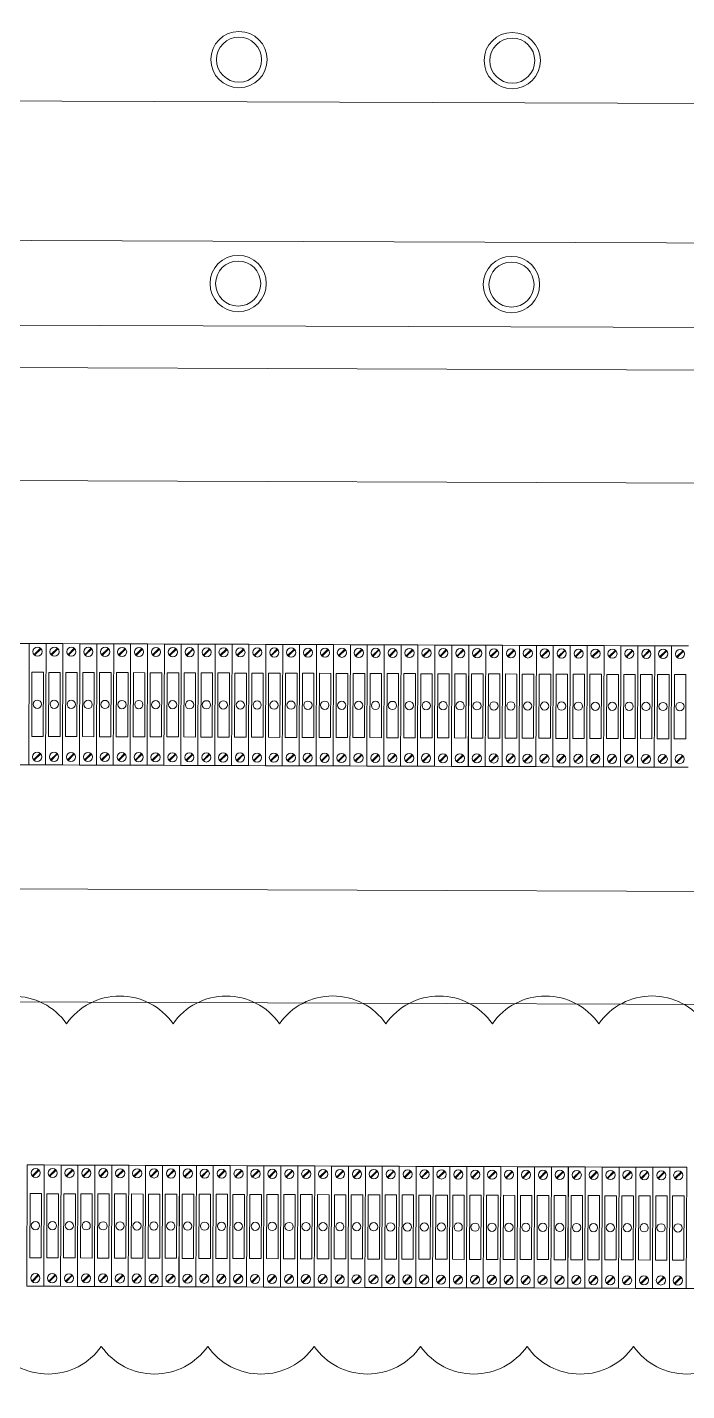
# Model space of a CAD drawing. Header units: millimetres. Extents: x 32721 to 103787, y 57624 to 127312.
# Drawn here: x 33236.9 to 33355.2, y 61423.7 to 61668.1 of the extents above; entities that cross this region are included whole.
import ezdxf

# ---------------------------------------------------------------- set-up
doc = ezdxf.new("R2010")
doc.units = ezdxf.units.MM
doc.header["$LTSCALE"] = 10
doc.layers.add('1轮廓实线层', color=7, linetype='Continuous', lineweight=18)

msp = doc.modelspace()

# ---------------------------------------------------------------- linework, layer by layer
at = {"layer": '1轮廓实线层'}
for p, q in [((33040.42, 61615.38), (33709.58, 61612.97)), ((33065.8, 61607.65), (33684.14, 61605.42)), ((33085.95, 61587.36), (33663.85, 61585.28)), ((33663.59, 61512.05), (33085.68, 61514.14)), ((33663.51, 61491.84), (33085.61, 61493.92))]:
    msp.add_line(p, q, dxfattribs=at)
at = {"layer": '1轮廓实线层', "lineweight": 13}
for p, q in [((33234.18, 61557.61), (33237.21, 61557.6)), ((33237.21, 61557.6), (33237.13, 61535.87)), ((33237.13, 61535.87), (33237.21, 61557.6)), ((33237.21, 61557.6), (33240.25, 61557.59)), ((33240.25, 61557.59), (33240.17, 61535.85)), ((33240.17, 61535.85), (33240.25, 61557.59)), ((33240.25, 61557.59), (33243.28, 61557.58)), ((33243.28, 61557.58), (33243.2, 61535.84)), ((33243.2, 61535.84), (33243.28, 61557.58)), ((33243.28, 61557.58), (33246.31, 61557.56)), ((33246.31, 61557.56), (33246.23, 61535.83)), ((33246.23, 61535.83), (33246.31, 61557.56)), ((33246.31, 61557.56), (33249.34, 61557.55)), ((33249.34, 61557.55), (33249.27, 61535.82)), ((33249.27, 61535.82), (33249.35, 61557.55)), ((33249.35, 61557.55), (33252.38, 61557.54)), ((33252.38, 61557.54), (33252.3, 61535.81)), ((33252.3, 61535.81), (33252.38, 61557.54)), ((33252.38, 61557.54), (33255.41, 61557.53)), ((33255.41, 61557.53), (33255.33, 61535.8)), ((33255.33, 61535.8), (33255.41, 61557.53)), ((33255.41, 61557.53), (33258.44, 61557.52)), ((33238.09, 61555.62), (33239.26, 61556.78)), ((33238.19, 61555.52), (33239.36, 61556.68)), ((33241.12, 61555.61), (33242.29, 61556.77)), ((33241.22, 61555.51), (33242.39, 61556.67)), ((33244.16, 61555.6), (33245.32, 61556.76)), ((33244.26, 61555.5), (33245.42, 61556.66)), ((33247.19, 61555.59), (33248.36, 61556.75)), ((33247.29, 61555.49), (33248.46, 61556.65)), ((33250.22, 61555.58), (33251.39, 61556.74)), ((33250.32, 61555.48), (33251.49, 61556.63)), ((33253.26, 61555.57), (33254.42, 61556.73)), ((33253.36, 61555.47), (33254.52, 61556.62)), ((33256.29, 61555.56), (33257.45, 61556.71)), ((33256.39, 61555.45), (33257.56, 61556.61)), ((33258.44, 61557.52), (33258.37, 61535.79)), ((33258.37, 61535.79), (33258.44, 61557.52)), ((33258.44, 61557.52), (33261.48, 61557.51)), ((33259.32, 61555.55), (33260.49, 61556.7)), ((33259.42, 61555.44), (33260.59, 61556.6)), ((33261.48, 61557.51), (33261.4, 61535.78)), ((33261.4, 61535.78), (33261.48, 61557.51)), ((33261.48, 61557.51), (33264.51, 61557.5)), ((33262.36, 61555.54), (33263.52, 61556.69)), ((33262.46, 61555.43), (33263.62, 61556.59)), ((33264.51, 61557.5), (33264.43, 61535.77)), ((33264.43, 61535.77), (33264.51, 61557.5)), ((33264.51, 61557.5), (33267.54, 61557.49)), ((33265.39, 61555.52), (33266.55, 61556.68)), ((33265.49, 61555.42), (33266.66, 61556.58)), ((33267.54, 61557.49), (33267.46, 61535.76)), ((33267.47, 61535.76), (33267.54, 61557.49)), ((33267.54, 61557.49), (33270.58, 61557.48)), ((33268.42, 61555.51), (33269.59, 61556.67)), ((33268.52, 61555.41), (33269.69, 61556.57)), ((33270.58, 61557.48), (33270.5, 61535.74)), ((33270.5, 61535.74), (33270.58, 61557.48)), ((33270.58, 61557.48), (33273.61, 61557.47)), ((33271.45, 61555.5), (33272.62, 61556.66)), ((33271.56, 61555.4), (33272.72, 61556.56)), ((33273.61, 61557.47), (33273.53, 61535.73)), ((33273.53, 61535.73), (33273.61, 61557.47)), ((33273.61, 61557.47), (33276.64, 61557.46)), ((33274.49, 61555.49), (33275.65, 61556.65)), ((33274.59, 61555.39), (33275.76, 61556.55)), ((33276.64, 61557.46), (33276.56, 61535.72)), ((33276.56, 61535.72), (33276.64, 61557.46)), ((33276.64, 61557.46), (33279.68, 61557.44)), ((33277.52, 61555.48), (33278.69, 61556.64)), ((33277.62, 61555.38), (33278.79, 61556.54)), ((33279.68, 61557.44), (33279.6, 61535.71)), ((33279.6, 61535.71), (33279.68, 61557.44)), ((33279.68, 61557.44), (33282.71, 61557.43)), ((33280.55, 61555.47), (33281.72, 61556.63)), ((33280.66, 61555.37), (33281.82, 61556.52)), ((33282.71, 61557.43), (33282.63, 61535.7)), ((33282.63, 61535.7), (33282.71, 61557.43)), ((33282.71, 61557.43), (33285.74, 61557.42)), ((33283.59, 61555.46), (33284.75, 61556.62)), ((33283.69, 61555.36), (33284.85, 61556.51)), ((33285.74, 61557.42), (33285.66, 61535.69)), ((33285.66, 61535.69), (33285.74, 61557.42)), ((33285.74, 61557.42), (33288.78, 61557.41)), ((33286.62, 61555.45), (33287.79, 61556.6)), ((33286.72, 61555.35), (33287.89, 61556.5)), ((33288.78, 61557.41), (33288.7, 61535.68)), ((33288.7, 61535.68), (33288.78, 61557.41)), ((33288.78, 61557.41), (33291.81, 61557.4)), ((33289.65, 61555.44), (33290.82, 61556.59)), ((33289.75, 61555.33), (33290.92, 61556.49)), ((33291.81, 61557.4), (33291.73, 61535.67)), ((33291.73, 61535.67), (33291.81, 61557.4)), ((33291.81, 61557.4), (33294.84, 61557.39)), ((33292.69, 61555.43), (33293.85, 61556.58)), ((33292.79, 61555.32), (33293.95, 61556.48)), ((33294.84, 61557.39), (33294.76, 61535.66)), ((33294.76, 61535.66), (33294.84, 61557.39)), ((33294.84, 61557.39), (33297.87, 61557.38)), ((33295.72, 61555.41), (33296.89, 61556.57)), ((33295.82, 61555.31), (33296.99, 61556.47)), ((33297.87, 61557.38), (33297.8, 61535.65)), ((33297.8, 61535.65), (33297.88, 61557.38)), ((33297.88, 61557.38), (33300.91, 61557.37)), ((33298.75, 61555.4), (33299.92, 61556.56)), ((33298.85, 61555.3), (33300.02, 61556.46)), ((33300.91, 61557.37), (33300.83, 61535.64)), ((33300.83, 61535.64), (33300.91, 61557.37)), ((33300.91, 61557.37), (33303.94, 61557.36)), ((33301.79, 61555.39), (33302.95, 61556.55)), ((33301.89, 61555.29), (33303.05, 61556.45)), ((33303.94, 61557.36), (33303.86, 61535.62)), ((33303.86, 61535.62), (33303.94, 61557.36)), ((33303.94, 61557.36), (33306.97, 61557.35)), ((33304.82, 61555.38), (33305.98, 61556.54)), ((33304.92, 61555.28), (33306.09, 61556.44)), ((33306.97, 61557.35), (33306.9, 61535.61)), ((33306.9, 61535.61), (33306.97, 61557.35)), ((33306.97, 61557.35), (33310.01, 61557.33)), ((33307.85, 61555.37), (33309.02, 61556.53)), ((33307.95, 61555.27), (33309.12, 61556.43)), ((33310.01, 61557.33), (33309.93, 61535.6)), ((33309.93, 61535.6), (33310.01, 61557.33)), ((33310.01, 61557.33), (33313.04, 61557.32)), ((33310.89, 61555.36), (33312.05, 61556.52)), ((33310.99, 61555.26), (33312.15, 61556.42)), ((33313.04, 61557.32), (33312.96, 61535.59)), ((33312.96, 61535.59), (33313.04, 61557.32)), ((33313.04, 61557.32), (33316.07, 61557.31)), ((33313.92, 61555.35), (33315.08, 61556.51)), ((33314.02, 61555.25), (33315.19, 61556.4)), ((33316.07, 61557.31), (33315.99, 61535.58)), ((33316, 61535.58), (33316.07, 61557.31)), ((33316.07, 61557.31), (33319.11, 61557.3)), ((33316.95, 61555.34), (33318.12, 61556.5)), ((33317.05, 61555.24), (33318.22, 61556.39)), ((33319.11, 61557.3), (33319.03, 61535.57)), ((33319.03, 61535.57), (33319.11, 61557.3)), ((33319.11, 61557.3), (33322.14, 61557.29)), ((33319.98, 61555.33), (33321.15, 61556.48)), ((33320.09, 61555.22), (33321.25, 61556.38)), ((33322.14, 61557.29), (33322.06, 61535.56)), ((33322.06, 61535.56), (33322.14, 61557.29)), ((33322.14, 61557.29), (33325.17, 61557.28)), ((33323.02, 61555.32), (33324.18, 61556.47)), ((33323.12, 61555.21), (33324.29, 61556.37)), ((33325.17, 61557.28), (33325.09, 61535.55)), ((33325.09, 61535.55), (33325.17, 61557.28)), ((33325.17, 61557.28), (33328.21, 61557.27)), ((33326.05, 61555.31), (33327.22, 61556.46)), ((33326.15, 61555.2), (33327.32, 61556.36)), ((33328.21, 61557.27), (33328.13, 61535.54)), ((33328.13, 61535.54), (33328.21, 61557.27)), ((33328.21, 61557.27), (33331.24, 61557.26)), ((33329.08, 61555.29), (33330.25, 61556.45)), ((33329.19, 61555.19), (33330.35, 61556.35)), ((33331.24, 61557.26), (33331.16, 61535.53)), ((33331.16, 61535.53), (33331.24, 61557.26)), ((33331.24, 61557.26), (33334.27, 61557.25)), ((33332.12, 61555.28), (33333.28, 61556.44)), ((33332.22, 61555.18), (33333.38, 61556.34)), ((33334.27, 61557.25), (33334.19, 61535.51)), ((33334.19, 61535.51), (33334.27, 61557.25)), ((33334.27, 61557.25), (33337.31, 61557.24)), ((33335.15, 61555.27), (33336.32, 61556.43)), ((33335.25, 61555.17), (33336.42, 61556.33)), ((33337.31, 61557.24), (33337.23, 61535.5)), ((33337.23, 61535.5), (33337.31, 61557.24)), ((33337.31, 61557.24), (33340.34, 61557.23)), ((33338.18, 61555.26), (33339.35, 61556.42)), ((33338.29, 61555.16), (33339.45, 61556.32)), ((33340.34, 61557.23), (33340.26, 61535.49)), ((33340.26, 61535.49), (33340.34, 61557.23)), ((33340.34, 61557.23), (33343.37, 61557.21)), ((33341.22, 61555.25), (33342.38, 61556.41)), ((33341.32, 61555.15), (33342.48, 61556.31)), ((33343.37, 61557.21), (33343.29, 61535.48)), ((33343.29, 61535.48), (33343.37, 61557.21)), ((33343.37, 61557.21), (33346.4, 61557.2)), ((33344.25, 61555.24), (33345.42, 61556.4)), ((33344.35, 61555.14), (33345.52, 61556.29)), ((33346.4, 61557.2), (33346.33, 61535.47)), ((33346.33, 61535.47), (33346.41, 61557.2)), ((33346.41, 61557.2), (33349.44, 61557.19)), ((33347.28, 61555.23), (33348.45, 61556.39)), ((33347.38, 61555.13), (33348.55, 61556.28)), ((33349.44, 61557.19), (33349.36, 61535.46)), ((33349.36, 61535.46), (33349.44, 61557.19)), ((33349.44, 61557.19), (33352.47, 61557.18)), ((33350.32, 61555.22), (33351.48, 61556.37)), ((33350.42, 61555.12), (33351.58, 61556.27)), ((33352.47, 61557.18), (33352.39, 61535.45)), ((33352.39, 61535.45), (33352.47, 61557.18)), ((33352.47, 61557.18), (33355.5, 61557.17)), ((33353.35, 61555.21), (33354.51, 61556.36)), ((33353.45, 61555.1), (33354.62, 61556.26)), ((33237.13, 61535.87), (33234.1, 61535.88)), ((33240.17, 61535.85), (33237.13, 61535.87)), ((33238.02, 61536.77), (33239.19, 61537.93)), ((33238.12, 61536.67), (33239.29, 61537.83)), ((33243.2, 61535.84), (33240.17, 61535.85)), ((33241.06, 61536.76), (33242.22, 61537.92)), ((33241.16, 61536.66), (33242.32, 61537.82)), ((33246.23, 61535.83), (33243.2, 61535.84)), ((33244.09, 61536.75), (33245.25, 61537.91)), ((33244.19, 61536.65), (33245.36, 61537.81)), ((33249.27, 61535.82), (33246.23, 61535.83)), ((33247.12, 61536.74), (33248.29, 61537.9)), ((33247.22, 61536.64), (33248.39, 61537.8)), ((33252.3, 61535.81), (33249.27, 61535.82)), ((33250.15, 61536.73), (33251.32, 61537.89)), ((33250.26, 61536.63), (33251.42, 61537.78)), ((33255.33, 61535.8), (33252.3, 61535.81)), ((33253.19, 61536.72), (33254.35, 61537.88)), ((33253.29, 61536.62), (33254.46, 61537.77)), ((33258.37, 61535.79), (33255.33, 61535.8)), ((33256.22, 61536.71), (33257.39, 61537.87)), ((33256.32, 61536.61), (33257.49, 61537.76)), ((33261.4, 61535.78), (33258.37, 61535.79)), ((33259.25, 61536.7), (33260.42, 61537.85)), ((33259.36, 61536.59), (33260.52, 61537.75)), ((33264.43, 61535.77), (33261.4, 61535.78)), ((33262.29, 61536.69), (33263.45, 61537.84)), ((33262.39, 61536.58), (33263.55, 61537.74)), ((33267.46, 61535.76), (33264.43, 61535.77)), ((33265.32, 61536.67), (33266.49, 61537.83)), ((33265.42, 61536.57), (33266.59, 61537.73)), ((33270.5, 61535.74), (33267.47, 61535.76)), ((33268.35, 61536.66), (33269.52, 61537.82)), ((33268.46, 61536.56), (33269.62, 61537.72)), ((33273.53, 61535.73), (33270.5, 61535.74)), ((33271.39, 61536.65), (33272.55, 61537.81)), ((33271.49, 61536.55), (33272.65, 61537.71)), ((33276.56, 61535.72), (33273.53, 61535.73)), ((33274.42, 61536.64), (33275.59, 61537.8)), ((33274.52, 61536.54), (33275.69, 61537.7)), ((33279.6, 61535.71), (33276.56, 61535.72)), ((33277.45, 61536.63), (33278.62, 61537.79)), ((33277.55, 61536.53), (33278.72, 61537.69)), ((33282.63, 61535.7), (33279.6, 61535.71)), ((33280.49, 61536.62), (33281.65, 61537.78)), ((33280.59, 61536.52), (33281.75, 61537.68)), ((33285.66, 61535.69), (33282.63, 61535.7)), ((33283.52, 61536.61), (33284.68, 61537.77)), ((33283.62, 61536.51), (33284.79, 61537.66)), ((33288.7, 61535.68), (33285.66, 61535.69)), ((33286.55, 61536.6), (33287.72, 61537.76)), ((33286.65, 61536.5), (33287.82, 61537.65)), ((33291.73, 61535.67), (33288.7, 61535.68)), ((33289.59, 61536.59), (33290.75, 61537.74)), ((33289.69, 61536.49), (33290.85, 61537.64)), ((33294.76, 61535.66), (33291.73, 61535.67)), ((33292.62, 61536.58), (33293.78, 61537.73)), ((33292.72, 61536.47), (33293.89, 61537.63)), ((33297.8, 61535.65), (33294.76, 61535.66)), ((33295.65, 61536.57), (33296.82, 61537.72)), ((33295.75, 61536.46), (33296.92, 61537.62)), ((33300.83, 61535.64), (33297.8, 61535.65)), ((33298.68, 61536.55), (33299.85, 61537.71)), ((33298.79, 61536.45), (33299.95, 61537.61)), ((33303.86, 61535.62), (33300.83, 61535.64)), ((33301.72, 61536.54), (33302.88, 61537.7)), ((33301.82, 61536.44), (33302.99, 61537.6)), ((33306.9, 61535.61), (33303.86, 61535.62)), ((33304.75, 61536.53), (33305.92, 61537.69)), ((33304.85, 61536.43), (33306.02, 61537.59)), ((33309.93, 61535.6), (33306.9, 61535.61)), ((33307.78, 61536.52), (33308.95, 61537.68)), ((33307.89, 61536.42), (33309.05, 61537.58)), ((33312.96, 61535.59), (33309.93, 61535.6)), ((33310.82, 61536.51), (33311.98, 61537.67)), ((33310.92, 61536.41), (33312.08, 61537.57)), ((33315.99, 61535.58), (33312.96, 61535.59)), ((33313.85, 61536.5), (33315.02, 61537.66)), ((33313.95, 61536.4), (33315.12, 61537.55)), ((33319.03, 61535.57), (33316, 61535.58)), ((33316.88, 61536.49), (33318.05, 61537.65)), ((33316.99, 61536.39), (33318.15, 61537.54)), ((33322.06, 61535.56), (33319.03, 61535.57)), ((33319.92, 61536.48), (33321.08, 61537.64)), ((33320.02, 61536.38), (33321.18, 61537.53)), ((33325.09, 61535.55), (33322.06, 61535.56)), ((33322.95, 61536.47), (33324.12, 61537.62)), ((33323.05, 61536.36), (33324.22, 61537.52)), ((33328.13, 61535.54), (33325.09, 61535.55)), ((33325.98, 61536.46), (33327.15, 61537.61)), ((33326.08, 61536.35), (33327.25, 61537.51)), ((33331.16, 61535.53), (33328.13, 61535.54)), ((33329.02, 61536.45), (33330.18, 61537.6)), ((33329.12, 61536.34), (33330.28, 61537.5)), ((33332.05, 61536.43), (33333.21, 61537.59)), ((33332.15, 61536.33), (33333.32, 61537.49)), ((33335.08, 61536.42), (33336.25, 61537.58)), ((33335.18, 61536.32), (33336.35, 61537.48)), ((33338.12, 61536.41), (33339.28, 61537.57)), ((33338.22, 61536.31), (33339.38, 61537.47)), ((33341.15, 61536.4), (33342.31, 61537.56)), ((33341.25, 61536.3), (33342.42, 61537.46)), ((33344.18, 61536.39), (33345.35, 61537.55)), ((33344.28, 61536.29), (33345.45, 61537.45)), ((33347.21, 61536.38), (33348.38, 61537.54)), ((33347.32, 61536.28), (33348.48, 61537.43)), ((33350.25, 61536.37), (33351.41, 61537.53)), ((33350.35, 61536.27), (33351.52, 61537.42)), ((33353.28, 61536.36), (33354.45, 61537.51)), ((33353.38, 61536.26), (33354.55, 61537.41)), ((33334.19, 61535.51), (33331.16, 61535.53)), ((33337.23, 61535.5), (33334.19, 61535.51)), ((33340.26, 61535.49), (33337.23, 61535.5)), ((33343.29, 61535.48), (33340.26, 61535.49)), ((33346.33, 61535.47), (33343.29, 61535.48)), ((33349.36, 61535.46), (33346.33, 61535.47)), ((33352.39, 61535.45), (33349.36, 61535.46)), ((33355.43, 61535.44), (33352.39, 61535.45)), ((33236.8, 61442.42), (33236.88, 61464.16)), ((33236.88, 61464.16), (33239.91, 61464.15)), ((33237.75, 61462.18), (33238.92, 61463.34)), ((33237.85, 61462.08), (33239.02, 61463.24)), ((33239.91, 61464.15), (33239.83, 61442.41)), ((33239.83, 61442.41), (33239.91, 61464.15)), ((33239.91, 61464.15), (33242.94, 61464.13)), ((33240.79, 61462.17), (33241.95, 61463.33)), ((33240.89, 61462.07), (33242.05, 61463.23)), ((33242.94, 61464.13), (33242.86, 61442.4)), ((33242.86, 61442.4), (33242.94, 61464.13)), ((33242.94, 61464.13), (33245.97, 61464.12)), ((33243.82, 61462.16), (33244.99, 61463.32)), ((33243.92, 61462.06), (33245.09, 61463.21)), ((33245.97, 61464.12), (33245.9, 61442.39)), ((33245.9, 61442.39), (33245.97, 61464.12)), ((33245.97, 61464.12), (33249.01, 61464.11)), ((33246.85, 61462.15), (33248.02, 61463.31)), ((33246.95, 61462.05), (33248.12, 61463.2)), ((33249.01, 61464.11), (33248.93, 61442.38)), ((33248.93, 61442.38), (33249.01, 61464.11)), ((33249.01, 61464.11), (33252.04, 61464.1)), ((33249.89, 61462.14), (33251.05, 61463.3)), ((33249.99, 61462.04), (33251.15, 61463.19)), ((33252.04, 61464.1), (33251.96, 61442.37)), ((33251.96, 61442.37), (33252.04, 61464.1)), ((33252.04, 61464.1), (33255.07, 61464.09)), ((33252.92, 61462.13), (33254.08, 61463.28)), ((33253.02, 61462.02), (33254.19, 61463.18)), ((33255.07, 61464.09), (33255, 61442.36)), ((33255, 61442.36), (33255.07, 61464.09)), ((33255.07, 61464.09), (33258.11, 61464.08)), ((33255.95, 61462.12), (33257.12, 61463.27)), ((33256.05, 61462.01), (33257.22, 61463.17)), ((33258.11, 61464.08), (33258.03, 61442.35)), ((33258.03, 61442.35), (33258.11, 61464.08)), ((33258.11, 61464.08), (33261.14, 61464.07)), ((33258.98, 61462.1), (33260.15, 61463.26)), ((33259.09, 61462), (33260.25, 61463.16)), ((33261.14, 61464.07), (33261.06, 61442.34)), ((33261.06, 61442.34), (33261.14, 61464.07)), ((33261.14, 61464.07), (33264.17, 61464.06)), ((33262.02, 61462.09), (33263.18, 61463.25)), ((33262.12, 61461.99), (33263.29, 61463.15)), ((33264.17, 61464.06), (33264.09, 61442.33)), ((33264.1, 61442.33), (33264.17, 61464.06)), ((33264.17, 61464.06), (33267.21, 61464.05)), ((33265.05, 61462.08), (33266.22, 61463.24)), ((33265.15, 61461.98), (33266.32, 61463.14)), ((33267.21, 61464.05), (33267.13, 61442.31)), ((33267.13, 61442.31), (33267.21, 61464.05)), ((33267.21, 61464.05), (33270.24, 61464.04)), ((33268.08, 61462.07), (33269.25, 61463.23)), ((33268.19, 61461.97), (33269.35, 61463.13)), ((33270.24, 61464.04), (33270.16, 61442.3)), ((33270.16, 61442.3), (33270.24, 61464.04)), ((33270.24, 61464.04), (33273.27, 61464.03)), ((33271.12, 61462.06), (33272.28, 61463.22)), ((33271.22, 61461.96), (33272.38, 61463.12)), ((33273.27, 61464.03), (33273.19, 61442.29)), ((33273.19, 61442.29), (33273.27, 61464.03)), ((33273.27, 61464.03), (33276.31, 61464.01)), ((33274.15, 61462.05), (33275.32, 61463.21)), ((33274.25, 61461.95), (33275.42, 61463.11)), ((33276.31, 61464.01), (33276.23, 61442.28)), ((33276.23, 61442.28), (33276.31, 61464.01)), ((33276.31, 61464.01), (33279.34, 61464)), ((33277.18, 61462.04), (33278.35, 61463.2)), ((33277.29, 61461.94), (33278.45, 61463.09)), ((33279.34, 61464), (33279.26, 61442.27)), ((33279.26, 61442.27), (33279.34, 61464)), ((33279.34, 61464), (33282.37, 61463.99)), ((33280.22, 61462.03), (33281.38, 61463.19)), ((33280.32, 61461.93), (33281.48, 61463.08)), ((33282.37, 61463.99), (33282.29, 61442.26)), ((33282.29, 61442.26), (33282.37, 61463.99)), ((33282.37, 61463.99), (33285.4, 61463.98)), ((33283.25, 61462.02), (33284.42, 61463.17)), ((33283.35, 61461.92), (33284.52, 61463.07)), ((33285.4, 61463.98), (33285.33, 61442.25)), ((33285.33, 61442.25), (33285.41, 61463.98)), ((33285.41, 61463.98), (33288.44, 61463.97)), ((33286.28, 61462.01), (33287.45, 61463.16)), ((33286.38, 61461.9), (33287.55, 61463.06)), ((33288.44, 61463.97), (33288.36, 61442.24)), ((33288.36, 61442.24), (33288.44, 61463.97)), ((33288.44, 61463.97), (33291.47, 61463.96)), ((33289.32, 61462), (33290.48, 61463.15)), ((33289.42, 61461.89), (33290.58, 61463.05)), ((33291.47, 61463.96), (33291.39, 61442.23)), ((33291.39, 61442.23), (33291.47, 61463.96)), ((33291.47, 61463.96), (33294.5, 61463.95)), ((33292.35, 61461.98), (33293.52, 61463.14)), ((33292.45, 61461.88), (33293.62, 61463.04)), ((33294.5, 61463.95), (33294.43, 61442.22)), ((33294.43, 61442.22), (33294.5, 61463.95)), ((33294.5, 61463.95), (33297.54, 61463.94)), ((33295.38, 61461.97), (33296.55, 61463.13)), ((33295.48, 61461.87), (33296.65, 61463.03)), ((33297.54, 61463.94), (33297.46, 61442.2)), ((33297.46, 61442.2), (33297.54, 61463.94)), ((33297.54, 61463.94), (33300.57, 61463.93)), ((33298.42, 61461.96), (33299.58, 61463.12)), ((33298.52, 61461.86), (33299.68, 61463.02)), ((33300.57, 61463.93), (33300.49, 61442.19)), ((33300.49, 61442.19), (33300.57, 61463.93)), ((33300.57, 61463.93), (33303.6, 61463.92)), ((33301.45, 61461.95), (33302.61, 61463.11)), ((33301.55, 61461.85), (33302.72, 61463.01)), ((33303.6, 61463.92), (33303.53, 61442.18)), ((33303.53, 61442.18), (33303.6, 61463.92)), ((33303.6, 61463.92), (33306.64, 61463.9)), ((33304.48, 61461.94), (33305.65, 61463.1)), ((33304.58, 61461.84), (33305.75, 61463)), ((33306.64, 61463.9), (33306.56, 61442.17)), ((33306.56, 61442.17), (33306.64, 61463.9)), ((33306.64, 61463.9), (33309.67, 61463.89)), ((33307.51, 61461.93), (33308.68, 61463.09)), ((33307.62, 61461.83), (33308.78, 61462.98)), ((33309.67, 61463.89), (33309.59, 61442.16)), ((33309.59, 61442.16), (33309.67, 61463.89)), ((33309.67, 61463.89), (33312.7, 61463.88)), ((33310.55, 61461.92), (33311.71, 61463.08)), ((33310.65, 61461.82), (33311.82, 61462.97)), ((33312.7, 61463.88), (33312.62, 61442.15)), ((33312.63, 61442.15), (33312.7, 61463.88)), ((33312.7, 61463.88), (33315.74, 61463.87)), ((33313.58, 61461.91), (33314.75, 61463.07)), ((33313.68, 61461.81), (33314.85, 61462.96)), ((33315.74, 61463.87), (33315.66, 61442.14)), ((33315.66, 61442.14), (33315.74, 61463.87)), ((33315.74, 61463.87), (33318.77, 61463.86)), ((33316.61, 61461.9), (33317.78, 61463.05)), ((33316.72, 61461.79), (33317.88, 61462.95)), ((33318.77, 61463.86), (33318.69, 61442.13)), ((33318.69, 61442.13), (33318.77, 61463.86)), ((33318.77, 61463.86), (33321.8, 61463.85)), ((33319.65, 61461.89), (33320.81, 61463.04)), ((33319.75, 61461.78), (33320.91, 61462.94)), ((33321.8, 61463.85), (33321.72, 61442.12)), ((33321.72, 61442.12), (33321.8, 61463.85)), ((33321.8, 61463.85), (33324.84, 61463.84)), ((33322.68, 61461.87), (33323.85, 61463.03)), ((33322.78, 61461.77), (33323.95, 61462.93)), ((33324.84, 61463.84), (33324.76, 61442.11)), ((33324.76, 61442.11), (33324.84, 61463.84)), ((33324.84, 61463.84), (33327.87, 61463.83)), ((33325.71, 61461.86), (33326.88, 61463.02)), ((33325.82, 61461.76), (33326.98, 61462.92)), ((33327.87, 61463.83), (33327.79, 61442.1)), ((33327.79, 61442.1), (33327.87, 61463.83)), ((33327.87, 61463.83), (33330.9, 61463.82)), ((33328.75, 61461.85), (33329.91, 61463.01)), ((33328.85, 61461.75), (33330.01, 61462.91)), ((33330.9, 61463.82), (33330.82, 61442.08)), ((33330.82, 61442.08), (33330.9, 61463.82)), ((33330.9, 61463.82), (33333.93, 61463.81)), ((33331.78, 61461.84), (33332.95, 61463)), ((33331.88, 61461.74), (33333.05, 61462.9)), ((33333.93, 61463.81), (33333.86, 61442.07)), ((33333.86, 61442.07), (33333.94, 61463.81)), ((33333.94, 61463.81), (33336.97, 61463.8)), ((33334.81, 61461.83), (33335.98, 61462.99)), ((33334.91, 61461.73), (33336.08, 61462.89)), ((33336.97, 61463.8), (33336.89, 61442.06)), ((33336.89, 61442.06), (33336.97, 61463.8)), ((33336.97, 61463.8), (33340, 61463.78)), ((33337.85, 61461.82), (33339.01, 61462.98)), ((33337.95, 61461.72), (33339.11, 61462.88)), ((33340, 61463.78), (33339.92, 61442.05)), ((33339.92, 61442.05), (33340, 61463.78)), ((33340, 61463.78), (33343.03, 61463.77)), ((33340.88, 61461.81), (33342.05, 61462.97)), ((33340.98, 61461.71), (33342.15, 61462.86)), ((33343.03, 61463.77), (33342.96, 61442.04)), ((33342.96, 61442.04), (33343.03, 61463.77)), ((33343.03, 61463.77), (33346.07, 61463.76)), ((33343.91, 61461.8), (33345.08, 61462.96)), ((33344.01, 61461.7), (33345.18, 61462.85)), ((33346.07, 61463.76), (33345.99, 61442.03)), ((33345.99, 61442.03), (33346.07, 61463.76)), ((33346.07, 61463.76), (33349.1, 61463.75)), ((33346.95, 61461.79), (33348.11, 61462.94)), ((33347.05, 61461.69), (33348.21, 61462.84)), ((33349.1, 61463.75), (33349.02, 61442.02)), ((33349.02, 61442.02), (33349.1, 61463.75)), ((33349.1, 61463.75), (33352.13, 61463.74)), ((33349.98, 61461.78), (33351.14, 61462.93)), ((33350.08, 61461.67), (33351.25, 61462.83)), ((33352.13, 61463.74), (33352.06, 61442.01)), ((33352.06, 61442.01), (33352.13, 61463.74)), ((33352.13, 61463.74), (33355.17, 61463.73)), ((33353.01, 61461.77), (33354.18, 61462.92)), ((33353.11, 61461.66), (33354.28, 61462.82)), ((33355.17, 61463.73), (33355.09, 61442)), ((33237.68, 61443.33), (33238.85, 61444.49)), ((33237.79, 61443.23), (33238.95, 61444.39)), ((33240.72, 61443.32), (33241.88, 61444.48)), ((33240.82, 61443.22), (33241.99, 61444.38)), ((33243.75, 61443.31), (33244.92, 61444.47)), ((33243.85, 61443.21), (33245.02, 61444.37)), ((33246.78, 61443.3), (33247.95, 61444.46)), ((33246.89, 61443.2), (33248.05, 61444.35)), ((33249.82, 61443.29), (33250.98, 61444.45)), ((33249.92, 61443.19), (33251.08, 61444.34)), ((33252.85, 61443.28), (33254.02, 61444.43)), ((33252.95, 61443.18), (33254.12, 61444.33)), ((33255.88, 61443.27), (33257.05, 61444.42)), ((33255.99, 61443.16), (33257.15, 61444.32)), ((33258.92, 61443.26), (33260.08, 61444.41)), ((33259.02, 61443.15), (33260.18, 61444.31)), ((33261.95, 61443.24), (33263.12, 61444.4)), ((33262.05, 61443.14), (33263.22, 61444.3)), ((33264.98, 61443.23), (33266.15, 61444.39)), ((33265.08, 61443.13), (33266.25, 61444.29)), ((33268.02, 61443.22), (33269.18, 61444.38)), ((33268.12, 61443.12), (33269.28, 61444.28)), ((33271.05, 61443.21), (33272.22, 61444.37)), ((33271.15, 61443.11), (33272.32, 61444.27)), ((33274.08, 61443.2), (33275.25, 61444.36)), ((33274.18, 61443.1), (33275.35, 61444.26)), ((33277.12, 61443.19), (33278.28, 61444.35)), ((33277.22, 61443.09), (33278.38, 61444.25)), ((33280.15, 61443.18), (33281.31, 61444.34)), ((33280.25, 61443.08), (33281.42, 61444.23)), ((33283.18, 61443.17), (33284.35, 61444.33)), ((33283.28, 61443.07), (33284.45, 61444.22)), ((33286.21, 61443.16), (33287.38, 61444.31)), ((33286.32, 61443.05), (33287.48, 61444.21)), ((33289.25, 61443.15), (33290.41, 61444.3)), ((33289.35, 61443.04), (33290.52, 61444.2)), ((33292.28, 61443.14), (33293.45, 61444.29)), ((33292.38, 61443.03), (33293.55, 61444.19)), ((33295.31, 61443.12), (33296.48, 61444.28)), ((33295.42, 61443.02), (33296.58, 61444.18)), ((33298.35, 61443.11), (33299.51, 61444.27)), ((33298.45, 61443.01), (33299.61, 61444.17)), ((33301.38, 61443.1), (33302.55, 61444.26)), ((33301.48, 61443), (33302.65, 61444.16)), ((33304.41, 61443.09), (33305.58, 61444.25)), ((33304.52, 61442.99), (33305.68, 61444.15)), ((33307.45, 61443.08), (33308.61, 61444.24)), ((33307.55, 61442.98), (33308.71, 61444.14)), ((33310.48, 61443.07), (33311.65, 61444.23)), ((33310.58, 61442.97), (33311.75, 61444.12)), ((33313.51, 61443.06), (33314.68, 61444.22)), ((33313.61, 61442.96), (33314.78, 61444.11)), ((33316.55, 61443.05), (33317.71, 61444.2)), ((33316.65, 61442.95), (33317.81, 61444.1)), ((33319.58, 61443.04), (33320.75, 61444.19)), ((33319.68, 61442.93), (33320.85, 61444.09)), ((33322.61, 61443.03), (33323.78, 61444.18)), ((33322.71, 61442.92), (33323.88, 61444.08)), ((33325.65, 61443.01), (33326.81, 61444.17)), ((33325.75, 61442.91), (33326.91, 61444.07)), ((33328.68, 61443), (33329.84, 61444.16)), ((33328.78, 61442.9), (33329.95, 61444.06)), ((33331.71, 61442.99), (33332.88, 61444.15)), ((33331.81, 61442.89), (33332.98, 61444.05)), ((33334.75, 61442.98), (33335.91, 61444.14)), ((33334.85, 61442.88), (33336.01, 61444.04)), ((33337.78, 61442.97), (33338.94, 61444.13)), ((33337.88, 61442.87), (33339.05, 61444.03)), ((33340.81, 61442.96), (33341.98, 61444.12)), ((33340.91, 61442.86), (33342.08, 61444.02)), ((33343.84, 61442.95), (33345.01, 61444.11)), ((33343.95, 61442.85), (33345.11, 61444)), ((33346.88, 61442.94), (33348.04, 61444.1)), ((33346.98, 61442.84), (33348.14, 61443.99)), ((33349.91, 61442.93), (33351.08, 61444.08)), ((33350.01, 61442.82), (33351.18, 61443.98)), ((33352.94, 61442.92), (33354.11, 61444.07)), ((33353.05, 61442.81), (33354.21, 61443.97)), ((33239.83, 61442.41), (33236.8, 61442.42)), ((33242.86, 61442.4), (33239.83, 61442.41)), ((33245.9, 61442.39), (33242.86, 61442.4)), ((33248.93, 61442.38), (33245.9, 61442.39)), ((33251.96, 61442.37), (33248.93, 61442.38)), ((33255, 61442.36), (33251.96, 61442.37)), ((33258.03, 61442.35), (33255, 61442.36)), ((33261.06, 61442.34), (33258.03, 61442.35)), ((33264.09, 61442.33), (33261.06, 61442.34)), ((33267.13, 61442.31), (33264.1, 61442.33)), ((33270.16, 61442.3), (33267.13, 61442.31)), ((33273.19, 61442.29), (33270.16, 61442.3)), ((33276.23, 61442.28), (33273.19, 61442.29)), ((33279.26, 61442.27), (33276.23, 61442.28)), ((33282.29, 61442.26), (33279.26, 61442.27)), ((33285.33, 61442.25), (33282.29, 61442.26)), ((33288.36, 61442.24), (33285.33, 61442.25)), ((33291.39, 61442.23), (33288.36, 61442.24)), ((33294.43, 61442.22), (33291.39, 61442.23)), ((33297.46, 61442.2), (33294.43, 61442.22)), ((33300.49, 61442.19), (33297.46, 61442.2)), ((33303.53, 61442.18), (33300.49, 61442.19)), ((33306.56, 61442.17), (33303.53, 61442.18)), ((33309.59, 61442.16), (33306.56, 61442.17)), ((33312.62, 61442.15), (33309.59, 61442.16)), ((33315.66, 61442.14), (33312.63, 61442.15)), ((33318.69, 61442.13), (33315.66, 61442.14)), ((33321.72, 61442.12), (33318.69, 61442.13)), ((33324.76, 61442.11), (33321.72, 61442.12)), ((33327.79, 61442.1), (33324.76, 61442.11)), ((33330.82, 61442.08), (33327.79, 61442.1)), ((33333.86, 61442.07), (33330.82, 61442.08)), ((33336.89, 61442.06), (33333.86, 61442.07)), ((33339.92, 61442.05), (33336.89, 61442.06)), ((33342.96, 61442.04), (33339.92, 61442.05)), ((33345.99, 61442.03), (33342.96, 61442.04)), ((33349.02, 61442.02), (33345.99, 61442.03)), ((33352.06, 61442.01), (33349.02, 61442.02)), ((33355.09, 61442), (33352.06, 61442.01)), ((33358.15, 61441.99), (33355.12, 61442))]:
    msp.add_line(p, q, dxfattribs=at)
at = {"layer": '1轮廓实线层'}
for points in [[(33724.64, 61653.05), (33027.18, 61655.57, -0.414214), (33022.14, 61660.64), (33023.57, 62054.86, -0.414214), (33028.64, 62059.9)], [(33025.17, 61377.89, -0.414214), (33021.14, 61381.95), (33022.02, 61626.57, -0.414214), (33026.08, 61630.6), (33432.89, 61629.13)]]:
    msp.add_lwpolyline(points, format="xyb", dxfattribs=at)
at = {"layer": '1轮廓实线层', "lineweight": 13}
for points in [[(33237.72, 61552.46), (33239.78, 61552.45), (33239.74, 61540.95), (33237.68, 61540.95)], [(33240.75, 61552.44), (33242.81, 61552.44), (33242.77, 61540.94), (33240.71, 61540.94)], [(33243.78, 61552.43), (33245.85, 61552.43), (33245.8, 61540.92), (33243.74, 61540.93)], [(33246.82, 61552.42), (33248.88, 61552.42), (33248.84, 61540.91), (33246.78, 61540.92)], [(33249.85, 61552.41), (33251.91, 61552.4), (33251.87, 61540.9), (33249.81, 61540.91)], [(33252.88, 61552.4), (33254.95, 61552.39), (33254.9, 61540.89), (33252.84, 61540.9)], [(33255.92, 61552.39), (33257.98, 61552.38), (33257.94, 61540.88), (33255.87, 61540.89)], [(33258.95, 61552.38), (33261.01, 61552.37), (33260.97, 61540.87), (33258.91, 61540.88)], [(33261.98, 61552.37), (33264.04, 61552.36), (33264, 61540.86), (33261.94, 61540.87)], [(33265.02, 61552.36), (33267.08, 61552.35), (33267.04, 61540.85), (33264.97, 61540.86)], [(33268.05, 61552.35), (33270.11, 61552.34), (33270.07, 61540.84), (33268.01, 61540.84)], [(33271.08, 61552.34), (33273.14, 61552.33), (33273.1, 61540.83), (33271.04, 61540.83)], [(33274.11, 61552.32), (33276.18, 61552.32), (33276.14, 61540.82), (33274.07, 61540.82)], [(33277.15, 61552.31), (33279.21, 61552.31), (33279.17, 61540.8), (33277.11, 61540.81)], [(33280.18, 61552.3), (33282.24, 61552.3), (33282.2, 61540.79), (33280.14, 61540.8)], [(33283.21, 61552.29), (33285.28, 61552.28), (33285.23, 61540.78), (33283.17, 61540.79)], [(33286.25, 61552.28), (33288.31, 61552.27), (33288.27, 61540.77), (33286.21, 61540.78)], [(33289.28, 61552.27), (33291.34, 61552.26), (33291.3, 61540.76), (33289.24, 61540.77)], [(33292.31, 61552.26), (33294.38, 61552.25), (33294.33, 61540.75), (33292.27, 61540.76)], [(33295.35, 61552.25), (33297.41, 61552.24), (33297.37, 61540.74), (33295.31, 61540.75)], [(33298.38, 61552.24), (33300.44, 61552.23), (33300.4, 61540.73), (33298.34, 61540.74)], [(33301.41, 61552.23), (33303.48, 61552.22), (33303.43, 61540.72), (33301.37, 61540.72)], [(33304.45, 61552.21), (33306.51, 61552.21), (33306.47, 61540.71), (33304.4, 61540.71)], [(33307.48, 61552.2), (33309.54, 61552.2), (33309.5, 61540.69), (33307.44, 61540.7)], [(33310.51, 61552.19), (33312.57, 61552.19), (33312.53, 61540.68), (33310.47, 61540.69)], [(33313.55, 61552.18), (33315.61, 61552.17), (33315.57, 61540.67), (33313.5, 61540.68)], [(33316.58, 61552.17), (33318.64, 61552.16), (33318.6, 61540.66), (33316.54, 61540.67)], [(33319.61, 61552.16), (33321.67, 61552.15), (33321.63, 61540.65), (33319.57, 61540.66)], [(33322.64, 61552.15), (33324.71, 61552.14), (33324.67, 61540.64), (33322.6, 61540.65)], [(33325.68, 61552.14), (33327.74, 61552.13), (33327.7, 61540.63), (33325.64, 61540.64)], [(33328.71, 61552.13), (33330.77, 61552.12), (33330.73, 61540.62), (33328.67, 61540.63)], [(33331.74, 61552.12), (33333.81, 61552.11), (33333.76, 61540.61), (33331.7, 61540.61)], [(33334.78, 61552.11), (33336.84, 61552.1), (33336.8, 61540.6), (33334.74, 61540.6)], [(33337.81, 61552.09), (33339.87, 61552.09), (33339.83, 61540.59), (33337.77, 61540.59)], [(33340.84, 61552.08), (33342.91, 61552.08), (33342.86, 61540.57), (33340.8, 61540.58)], [(33343.88, 61552.07), (33345.94, 61552.07), (33345.9, 61540.56), (33343.84, 61540.57)], [(33346.91, 61552.06), (33348.97, 61552.05), (33348.93, 61540.55), (33346.87, 61540.56)], [(33349.94, 61552.05), (33352.01, 61552.04), (33351.96, 61540.54), (33349.9, 61540.55)], [(33352.98, 61552.04), (33355.04, 61552.03), (33355, 61540.53), (33352.93, 61540.54)], [(33237.38, 61459.01), (33239.44, 61459.01), (33239.4, 61447.51), (33237.34, 61447.51)], [(33240.41, 61459), (33242.48, 61459), (33242.43, 61447.49), (33240.37, 61447.5)], [(33243.45, 61458.99), (33245.51, 61458.99), (33245.47, 61447.48), (33243.4, 61447.49)], [(33246.48, 61458.98), (33248.54, 61458.97), (33248.5, 61447.47), (33246.44, 61447.48)], [(33249.51, 61458.97), (33251.57, 61458.96), (33251.53, 61447.46), (33249.47, 61447.47)], [(33252.55, 61458.96), (33254.61, 61458.95), (33254.57, 61447.45), (33252.5, 61447.46)], [(33255.58, 61458.95), (33257.64, 61458.94), (33257.6, 61447.44), (33255.54, 61447.45)], [(33258.61, 61458.94), (33260.67, 61458.93), (33260.63, 61447.43), (33258.57, 61447.44)], [(33261.64, 61458.93), (33263.71, 61458.92), (33263.67, 61447.42), (33261.6, 61447.43)], [(33264.68, 61458.92), (33266.74, 61458.91), (33266.7, 61447.41), (33264.64, 61447.41)], [(33267.71, 61458.91), (33269.77, 61458.9), (33269.73, 61447.4), (33267.67, 61447.4)], [(33270.74, 61458.89), (33272.81, 61458.89), (33272.76, 61447.38), (33270.7, 61447.39)], [(33273.78, 61458.88), (33275.84, 61458.88), (33275.8, 61447.37), (33273.74, 61447.38)], [(33276.81, 61458.87), (33278.87, 61458.86), (33278.83, 61447.36), (33276.77, 61447.37)], [(33279.84, 61458.86), (33281.91, 61458.85), (33281.86, 61447.35), (33279.8, 61447.36)], [(33282.88, 61458.85), (33284.94, 61458.84), (33284.9, 61447.34), (33282.84, 61447.35)], [(33285.91, 61458.84), (33287.97, 61458.83), (33287.93, 61447.33), (33285.87, 61447.34)], [(33288.94, 61458.83), (33291.01, 61458.82), (33290.96, 61447.32), (33288.9, 61447.33)], [(33291.98, 61458.82), (33294.04, 61458.81), (33294, 61447.31), (33291.93, 61447.32)], [(33295.01, 61458.81), (33297.07, 61458.8), (33297.03, 61447.3), (33294.97, 61447.3)], [(33298.04, 61458.8), (33300.1, 61458.79), (33300.06, 61447.29), (33298, 61447.29)], [(33301.08, 61458.78), (33303.14, 61458.78), (33303.1, 61447.28), (33301.03, 61447.28)], [(33304.11, 61458.77), (33306.17, 61458.77), (33306.13, 61447.26), (33304.07, 61447.27)], [(33307.14, 61458.76), (33309.2, 61458.76), (33309.16, 61447.25), (33307.1, 61447.26)], [(33310.17, 61458.75), (33312.24, 61458.74), (33312.2, 61447.24), (33310.13, 61447.25)], [(33313.21, 61458.74), (33315.27, 61458.73), (33315.23, 61447.23), (33313.17, 61447.24)], [(33316.24, 61458.73), (33318.3, 61458.72), (33318.26, 61447.22), (33316.2, 61447.23)], [(33319.27, 61458.72), (33321.34, 61458.71), (33321.29, 61447.21), (33319.23, 61447.22)], [(33322.31, 61458.71), (33324.37, 61458.7), (33324.33, 61447.2), (33322.27, 61447.21)], [(33325.34, 61458.7), (33327.4, 61458.69), (33327.36, 61447.19), (33325.3, 61447.2)], [(33328.37, 61458.69), (33330.44, 61458.68), (33330.39, 61447.18), (33328.33, 61447.18)], [(33331.41, 61458.68), (33333.47, 61458.67), (33333.43, 61447.17), (33331.37, 61447.17)], [(33334.44, 61458.66), (33336.5, 61458.66), (33336.46, 61447.16), (33334.4, 61447.16)], [(33337.47, 61458.65), (33339.54, 61458.65), (33339.49, 61447.14), (33337.43, 61447.15)], [(33340.51, 61458.64), (33342.57, 61458.63), (33342.53, 61447.13), (33340.46, 61447.14)], [(33343.54, 61458.63), (33345.6, 61458.62), (33345.56, 61447.12), (33343.5, 61447.13)], [(33346.57, 61458.62), (33348.63, 61458.61), (33348.59, 61447.11), (33346.53, 61447.12)], [(33349.61, 61458.61), (33351.67, 61458.6), (33351.63, 61447.1), (33349.56, 61447.11)], [(33352.64, 61458.6), (33354.7, 61458.59), (33354.66, 61447.09), (33352.6, 61447.1)]]:
    msp.add_lwpolyline(points, close=True, dxfattribs=at)
at = {"layer": '1轮廓实线层', "color": 1}
for points in [[(33358.5, 61489.46, 0.520567), (33339.4, 61489.46, 0.520567), (33320.31, 61489.46, 0.520567), (33301.22, 61489.46, 0.520567), (33282.12, 61489.46, 0.520567), (33263.03, 61489.46, 0.520567), (33243.94, 61489.46, 0.520567), (33224.85, 61489.38, 0.520567)], [(33231.07, 61431.64, 0.520567), (33250.16, 61431.64, 0.520567), (33269.25, 61431.64, 0.520567), (33288.35, 61431.64, 0.520567), (33307.44, 61431.64, 0.520567), (33326.53, 61431.64, 0.520567), (33345.63, 61431.64, 0.520567), (33364.72, 61431.64, 0.520567)]]:
    msp.add_lwpolyline(points, format="xyb", dxfattribs=at)
at = {"layer": '1轮廓实线层'}
for centre, radius in [((33274.86, 61662.26), 5.05), ((33274.86, 61662.26), 4.04), ((33323.88, 61662.08), 5.05), ((33323.88, 61662.08), 4.04), ((33274.71, 61622.12), 5.05), ((33274.71, 61622.12), 4.04), ((33323.74, 61621.94), 5.05), ((33323.74, 61621.94), 4.04)]:
    msp.add_circle(centre, radius, dxfattribs=at)
at = {"layer": '1轮廓实线层', "lineweight": 13}
for centre, radius in [((33238.72, 61556.15), 0.821), ((33241.76, 61556.14), 0.821), ((33244.79, 61556.13), 0.821), ((33247.82, 61556.12), 0.821), ((33250.86, 61556.11), 0.821), ((33253.89, 61556.1), 0.821), ((33256.92, 61556.08), 0.821), ((33259.96, 61556.07), 0.821), ((33262.99, 61556.06), 0.821), ((33266.02, 61556.05), 0.821), ((33269.06, 61556.04), 0.821), ((33272.09, 61556.03), 0.821), ((33275.12, 61556.02), 0.821), ((33278.15, 61556.01), 0.821), ((33281.19, 61556), 0.821), ((33284.22, 61555.99), 0.821), ((33287.25, 61555.98), 0.821), ((33290.29, 61555.96), 0.821), ((33293.32, 61555.95), 0.821), ((33296.35, 61555.94), 0.821), ((33299.39, 61555.93), 0.821), ((33302.42, 61555.92), 0.821), ((33305.45, 61555.91), 0.821), ((33308.49, 61555.9), 0.821), ((33311.52, 61555.89), 0.821), ((33314.55, 61555.88), 0.821), ((33317.59, 61555.87), 0.821), ((33320.62, 61555.85), 0.821), ((33323.65, 61555.84), 0.821), ((33326.68, 61555.83), 0.821), ((33329.72, 61555.82), 0.821), ((33332.75, 61555.81), 0.821), ((33335.78, 61555.8), 0.821), ((33338.82, 61555.79), 0.821), ((33341.85, 61555.78), 0.821), ((33344.88, 61555.77), 0.821), ((33347.92, 61555.76), 0.821), ((33350.95, 61555.75), 0.821), ((33353.98, 61555.73), 0.821), ((33238.69, 61546.73), 0.742), ((33241.72, 61546.71), 0.742), ((33244.76, 61546.7), 0.742), ((33247.79, 61546.69), 0.742), ((33250.82, 61546.68), 0.742), ((33253.86, 61546.67), 0.742), ((33256.89, 61546.66), 0.742), ((33259.92, 61546.65), 0.742), ((33262.95, 61546.64), 0.742), ((33265.99, 61546.63), 0.742), ((33269.02, 61546.62), 0.742), ((33272.05, 61546.61), 0.742), ((33275.09, 61546.59), 0.742), ((33278.12, 61546.58), 0.742), ((33281.15, 61546.57), 0.742), ((33284.19, 61546.56), 0.742), ((33287.22, 61546.55), 0.742), ((33290.25, 61546.54), 0.742), ((33293.29, 61546.53), 0.742), ((33296.32, 61546.52), 0.742), ((33299.35, 61546.51), 0.742), ((33302.39, 61546.5), 0.742), ((33305.42, 61546.48), 0.742), ((33308.45, 61546.47), 0.742), ((33311.48, 61546.46), 0.742), ((33314.52, 61546.45), 0.742), ((33317.55, 61546.44), 0.742), ((33320.58, 61546.43), 0.742), ((33323.62, 61546.42), 0.742), ((33326.65, 61546.41), 0.742), ((33329.68, 61546.4), 0.742), ((33332.72, 61546.39), 0.742), ((33335.75, 61546.38), 0.742), ((33338.78, 61546.36), 0.742), ((33341.82, 61546.35), 0.742), ((33344.85, 61546.34), 0.742), ((33347.88, 61546.33), 0.742), ((33350.92, 61546.32), 0.742), ((33353.95, 61546.31), 0.742), ((33238.66, 61537.3), 0.821), ((33241.69, 61537.29), 0.821), ((33244.72, 61537.28), 0.821), ((33247.76, 61537.27), 0.821), ((33250.79, 61537.26), 0.821), ((33253.82, 61537.25), 0.821), ((33256.85, 61537.24), 0.821), ((33259.89, 61537.22), 0.821), ((33262.92, 61537.21), 0.821), ((33265.95, 61537.2), 0.821), ((33268.99, 61537.19), 0.821), ((33272.02, 61537.18), 0.821), ((33275.05, 61537.17), 0.821), ((33278.09, 61537.16), 0.821), ((33281.12, 61537.15), 0.821), ((33284.15, 61537.14), 0.821), ((33287.19, 61537.13), 0.821), ((33290.22, 61537.12), 0.821), ((33293.25, 61537.1), 0.821), ((33296.29, 61537.09), 0.821), ((33299.32, 61537.08), 0.821), ((33302.35, 61537.07), 0.821), ((33305.38, 61537.06), 0.821), ((33308.42, 61537.05), 0.821), ((33311.45, 61537.04), 0.821), ((33314.48, 61537.03), 0.821), ((33317.52, 61537.02), 0.821), ((33320.55, 61537.01), 0.821), ((33323.58, 61536.99), 0.821), ((33326.62, 61536.98), 0.821), ((33329.65, 61536.97), 0.821), ((33332.68, 61536.96), 0.821), ((33335.72, 61536.95), 0.821), ((33338.75, 61536.94), 0.821), ((33341.78, 61536.93), 0.821), ((33344.82, 61536.92), 0.821), ((33347.85, 61536.91), 0.821), ((33350.88, 61536.9), 0.821), ((33353.91, 61536.89), 0.821), ((33238.39, 61462.71), 0.821), ((33241.42, 61462.7), 0.821), ((33244.45, 61462.69), 0.821), ((33247.49, 61462.68), 0.821), ((33250.52, 61462.67), 0.821), ((33253.55, 61462.65), 0.821), ((33256.59, 61462.64), 0.821), ((33259.62, 61462.63), 0.821), ((33262.65, 61462.62), 0.821), ((33265.68, 61462.61), 0.821), ((33268.72, 61462.6), 0.821), ((33271.75, 61462.59), 0.821), ((33274.78, 61462.58), 0.821), ((33277.82, 61462.57), 0.821), ((33280.85, 61462.56), 0.821), ((33283.88, 61462.54), 0.821), ((33286.92, 61462.53), 0.821), ((33289.95, 61462.52), 0.821), ((33292.98, 61462.51), 0.821), ((33296.02, 61462.5), 0.821), ((33299.05, 61462.49), 0.821), ((33302.08, 61462.48), 0.821), ((33305.12, 61462.47), 0.821), ((33308.15, 61462.46), 0.821), ((33311.18, 61462.45), 0.821), ((33314.21, 61462.44), 0.821), ((33317.25, 61462.42), 0.821), ((33320.28, 61462.41), 0.821), ((33323.31, 61462.4), 0.821), ((33326.35, 61462.39), 0.821), ((33329.38, 61462.38), 0.821), ((33332.41, 61462.37), 0.821), ((33335.45, 61462.36), 0.821), ((33338.48, 61462.35), 0.821), ((33341.51, 61462.34), 0.821), ((33344.55, 61462.33), 0.821), ((33347.58, 61462.32), 0.821), ((33350.61, 61462.3), 0.821), ((33353.65, 61462.29), 0.821), ((33238.35, 61453.28), 0.742), ((33241.39, 61453.27), 0.742), ((33244.42, 61453.26), 0.742), ((33247.45, 61453.25), 0.742), ((33250.48, 61453.24), 0.742), ((33253.52, 61453.23), 0.742), ((33256.55, 61453.22), 0.742), ((33259.58, 61453.21), 0.742), ((33262.62, 61453.2), 0.742), ((33265.65, 61453.19), 0.742), ((33268.68, 61453.18), 0.742), ((33271.72, 61453.16), 0.742), ((33274.75, 61453.15), 0.742), ((33277.78, 61453.14), 0.742), ((33280.82, 61453.13), 0.742), ((33283.85, 61453.12), 0.742), ((33286.88, 61453.11), 0.742), ((33289.92, 61453.1), 0.742), ((33292.95, 61453.09), 0.742), ((33295.98, 61453.08), 0.742), ((33299.01, 61453.07), 0.742), ((33302.05, 61453.05), 0.742), ((33305.08, 61453.04), 0.742), ((33308.11, 61453.03), 0.742), ((33311.15, 61453.02), 0.742), ((33314.18, 61453.01), 0.742), ((33317.21, 61453), 0.742), ((33320.25, 61452.99), 0.742), ((33323.28, 61452.98), 0.742), ((33326.31, 61452.97), 0.742), ((33329.35, 61452.96), 0.742), ((33332.38, 61452.95), 0.742), ((33335.41, 61452.93), 0.742), ((33338.45, 61452.92), 0.742), ((33341.48, 61452.91), 0.742), ((33344.51, 61452.9), 0.742), ((33347.54, 61452.89), 0.742), ((33350.58, 61452.88), 0.742), ((33353.61, 61452.87), 0.742), ((33238.32, 61443.86), 0.821), ((33241.35, 61443.85), 0.821), ((33244.38, 61443.84), 0.821), ((33247.42, 61443.83), 0.821), ((33250.45, 61443.82), 0.821), ((33253.48, 61443.81), 0.821), ((33256.52, 61443.79), 0.821), ((33259.55, 61443.78), 0.821), ((33262.58, 61443.77), 0.821), ((33265.62, 61443.76), 0.821), ((33268.65, 61443.75), 0.821), ((33271.68, 61443.74), 0.821), ((33274.72, 61443.73), 0.821), ((33277.75, 61443.72), 0.821), ((33280.78, 61443.71), 0.821), ((33283.82, 61443.7), 0.821), ((33286.85, 61443.68), 0.821), ((33289.88, 61443.67), 0.821), ((33292.91, 61443.66), 0.821), ((33295.95, 61443.65), 0.821), ((33298.98, 61443.64), 0.821), ((33302.01, 61443.63), 0.821), ((33305.05, 61443.62), 0.821), ((33308.08, 61443.61), 0.821), ((33311.11, 61443.6), 0.821), ((33314.15, 61443.59), 0.821), ((33317.18, 61443.58), 0.821), ((33320.21, 61443.56), 0.821), ((33323.25, 61443.55), 0.821), ((33326.28, 61443.54), 0.821), ((33329.31, 61443.53), 0.821), ((33332.35, 61443.52), 0.821), ((33335.38, 61443.51), 0.821), ((33338.41, 61443.5), 0.821), ((33341.44, 61443.49), 0.821), ((33344.48, 61443.48), 0.821), ((33347.51, 61443.47), 0.821), ((33350.54, 61443.45), 0.821), ((33353.58, 61443.44), 0.821)]:
    msp.add_circle(centre, radius, dxfattribs=at)

doc.saveas('drawing.dxf')
